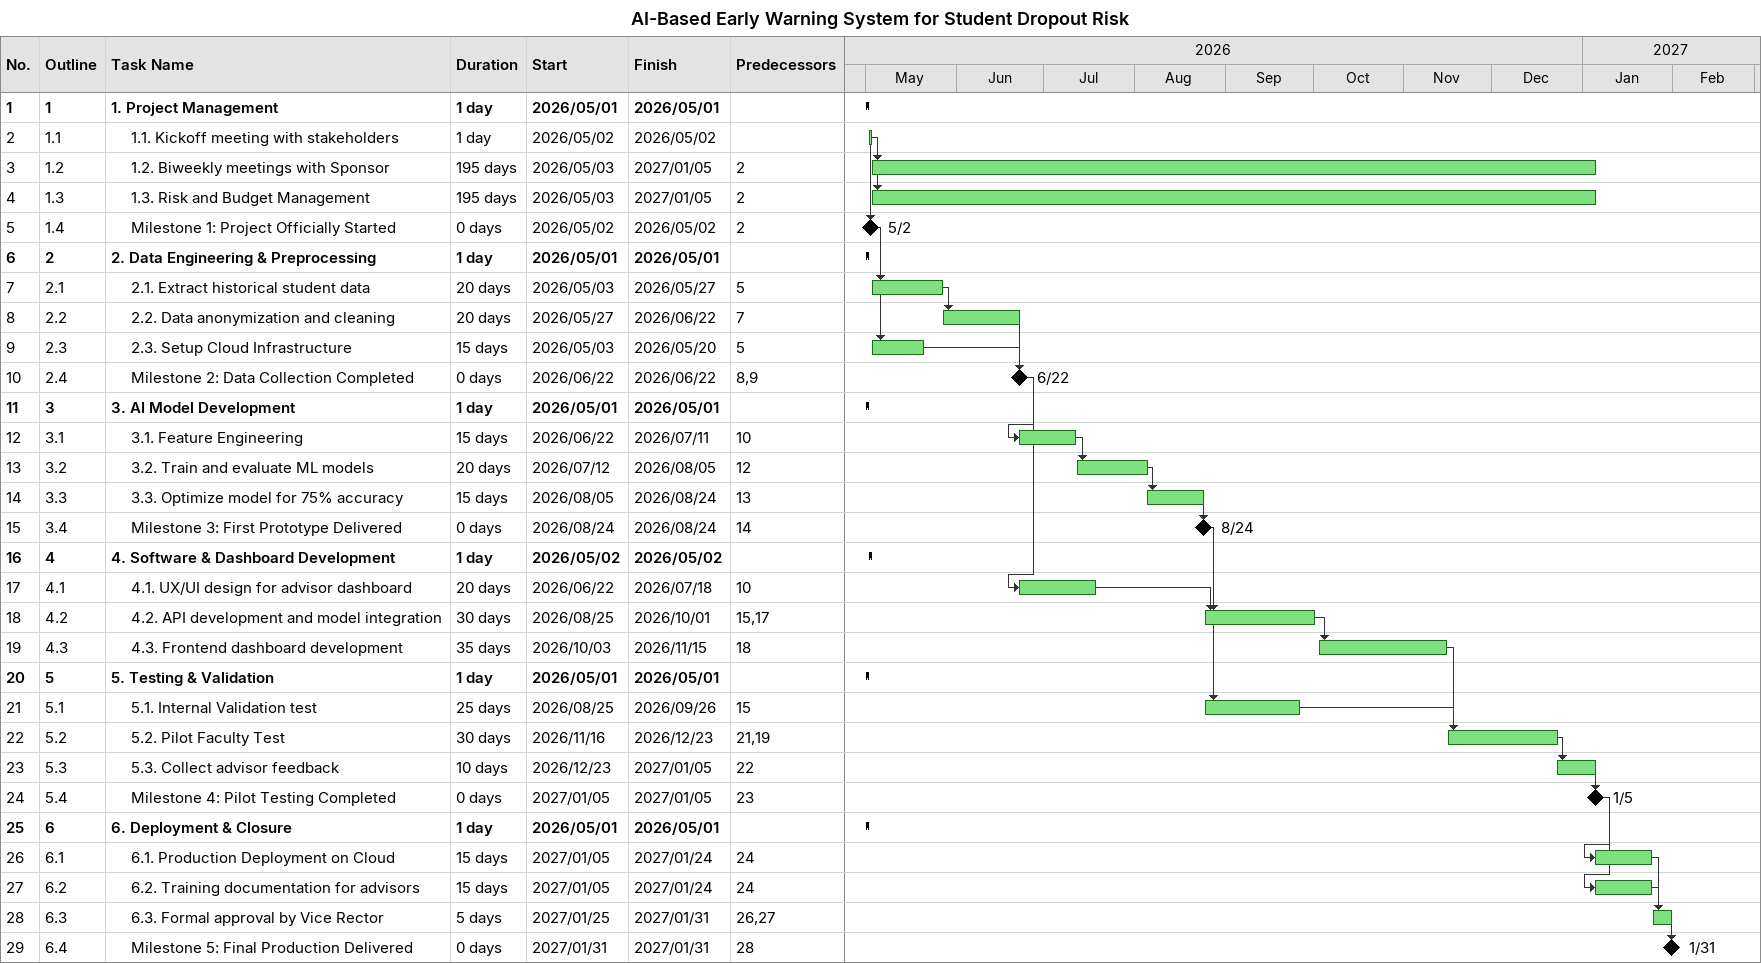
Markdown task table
AI-Based Early Warning System for Student Dropout Risk

| ID | WBS | Task | Duration | Start | Finish | Predecessors |
|---|---|---|---|---|---|---|
| 1 | 1 | **1. Project Management** | 1d | 2026-05-01 | 2026-05-01 |  |
| 2 | 1.1 | 1.1. Kickoff meeting with stakeholders | 1d | 2026-05-02 | 2026-05-02 |  |
| 3 | 1.2 | 1.2. Biweekly meetings with Sponsor | 195d | 2026-05-03 | 2027-01-05 | 2 |
| 4 | 1.3 | 1.3. Risk and Budget Management | 195d | 2026-05-03 | 2027-01-05 | 2 |
| 5 | 1.4 | Milestone 1: Project Officially Started | 0d | 2026-05-02 | 2026-05-02 | 2 |
| 6 | 2 | **2. Data Engineering & Preprocessing** | 1d | 2026-05-01 | 2026-05-01 |  |
| 7 | 2.1 | 2.1. Extract historical student data | 20d | 2026-05-03 | 2026-05-27 | 5 |
| 8 | 2.2 | 2.2. Data anonymization and cleaning | 20d | 2026-05-27 | 2026-06-22 | 7 |
| 9 | 2.3 | 2.3. Setup Cloud Infrastructure | 15d | 2026-05-03 | 2026-05-20 | 5 |
| 10 | 2.4 | Milestone 2: Data Collection Completed | 0d | 2026-06-22 | 2026-06-22 | 8, 9 |
| 11 | 3 | **3. AI Model Development** | 1d | 2026-05-01 | 2026-05-01 |  |
| 12 | 3.1 | 3.1. Feature Engineering | 15d | 2026-06-22 | 2026-07-11 | 10 |
| 13 | 3.2 | 3.2. Train and evaluate ML models | 20d | 2026-07-12 | 2026-08-05 | 12 |
| 14 | 3.3 | 3.3. Optimize model for 75% accuracy | 15d | 2026-08-05 | 2026-08-24 | 13 |
| 15 | 3.4 | Milestone 3: First Prototype Delivered | 0d | 2026-08-24 | 2026-08-24 | 14 |
| 16 | 4 | **4. Software & Dashboard Development** | 1d | 2026-05-02 | 2026-05-02 |  |
| 17 | 4.1 | 4.1. UX/UI design for advisor dashboard | 20d | 2026-06-22 | 2026-07-18 | 10 |
| 18 | 4.2 | 4.2. API development and model integration | 30d | 2026-08-25 | 2026-10-01 | 15, 17 |
| 19 | 4.3 | 4.3. Frontend dashboard development | 35d | 2026-10-03 | 2026-11-15 | 18 |
| 20 | 5 | **5. Testing & Validation** | 1d | 2026-05-01 | 2026-05-01 |  |
| 21 | 5.1 | 5.1. Internal Validation test | 25d | 2026-08-25 | 2026-09-26 | 15 |
| 22 | 5.2 | 5.2. Pilot Faculty Test | 30d | 2026-11-16 | 2026-12-23 | 21, 19 |
| 23 | 5.3 | 5.3. Collect advisor feedback | 10d | 2026-12-23 | 2027-01-05 | 22 |
| 24 | 5.4 | Milestone 4: Pilot Testing Completed | 0d | 2027-01-05 | 2027-01-05 | 23 |
| 25 | 6 | **6. Deployment & Closure** | 1d | 2026-05-01 | 2026-05-01 |  |
| 26 | 6.1 | 6.1. Production Deployment on Cloud | 15d | 2027-01-05 | 2027-01-24 | 24 |
| 27 | 6.2 | 6.2. Training documentation for advisors | 15d | 2027-01-05 | 2027-01-24 | 24 |
| 28 | 6.3 | 6.3. Formal approval by Vice Rector | 5d | 2027-01-25 | 2027-01-31 | 26, 27 |
| 29 | 6.4 | Milestone 5: Final Production Delivered | 0d | 2027-01-31 | 2027-01-31 | 28 |
